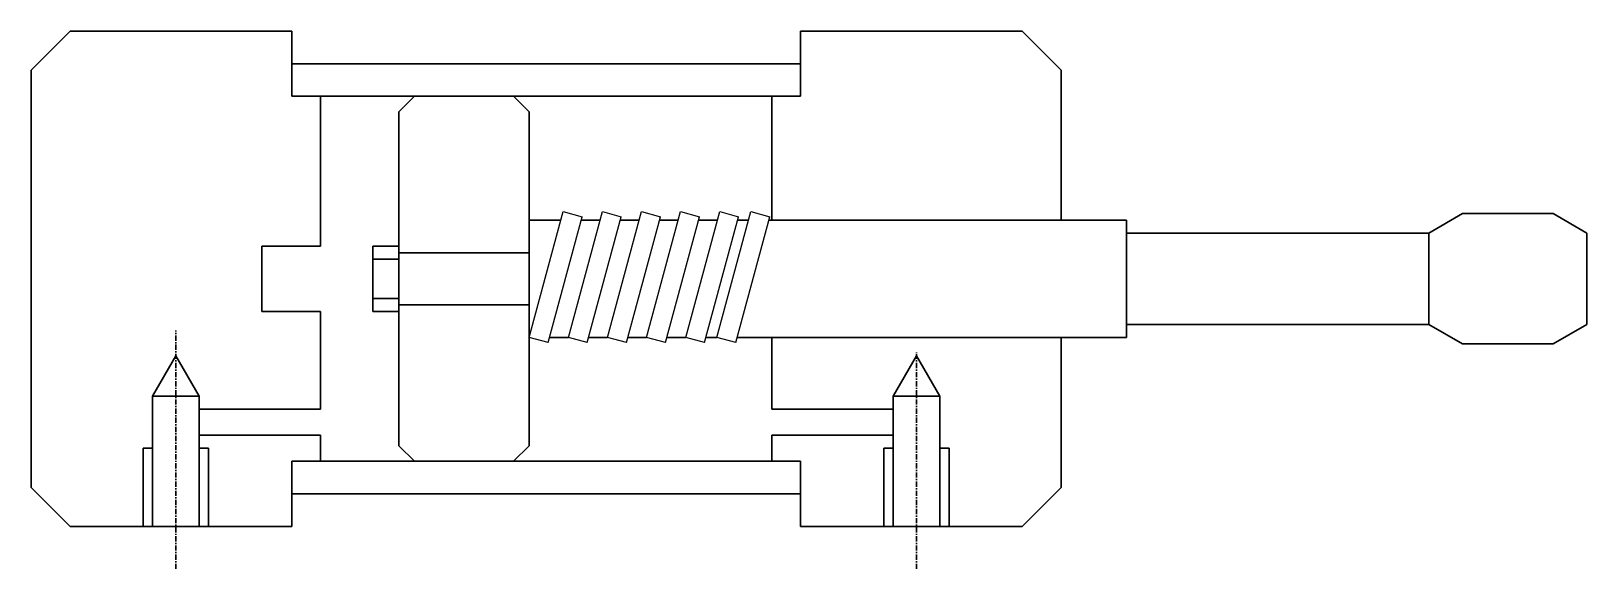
# Model space of a CAD drawing. Header units: millimetres. Extents: x 632 to 3125, y 1664 to 2098.
# Drawn here: x 1932 to 3125, y 1664 to 2076 of the extents above; entities that cross this region are included whole.
import ezdxf

# ---------------------------------------------------------------- set-up
doc = ezdxf.new("R2010")
doc.units = ezdxf.units.MM
doc.linetypes.add('CENTER', pattern=[7, 4, -1, 1, -1])

msp = doc.modelspace()

# ---------------------------------------------------------------- linework, layer by layer
at = {"lineweight": 30}
for p, q in [((1931.633, 2046.148), (1961.633, 2076.148)), ((1961.633, 2076.148), (2131.633, 2076.148)), ((2131.633, 2076.148), (2131.633, 2026.148)), ((2691.633, 2076.148), (2521.633, 2076.148)), ((2521.633, 2076.148), (2521.633, 2026.148)), ((2721.633, 2046.148), (2691.633, 2076.148)), ((1931.633, 2046.148), (1931.633, 1726.148)), ((2521.633, 2051.148), (2131.633, 2051.148)), ((2721.633, 2046.148), (2721.633, 1931.148)), ((2131.633, 2026.148), (2521.633, 2026.148)), ((2153.633, 2026.148), (2153.633, 1911.148)), ((2213.633, 2014.148), (2225.633, 2026.148)), ((2225.633, 2026.148), (2301.633, 2026.148)), ((2313.633, 2014.148), (2301.633, 2026.148)), ((2499.633, 2026.148), (2499.633, 1931.148)), ((2213.633, 2014.148), (2213.633, 1758.148)), ((2313.633, 2014.148), (2313.633, 1758.148)), ((3029.489, 1936.148), (3098.771, 1936.148)), ((2313.633, 1931.148), (2337.94, 1931.148)), ((2353.478, 1931.148), (2367.94, 1931.148)), ((2383.478, 1931.148), (2397.94, 1931.148)), ((2413.478, 1931.148), (2427.94, 1931.148)), ((2443.478, 1931.148), (2457.94, 1931.148)), ((2473.478, 1931.148), (2481.94, 1931.148)), ((2497.478, 1931.148), (2771.633, 1931.148)), ((2771.633, 1931.148), (2771.633, 1841.148)), ((2771.633, 1921.148), (3003.509, 1921.148)), ((3003.509, 1921.148), (3003.509, 1851.148)), ((2108.633, 1911.148), (2153.633, 1911.148)), ((2108.633, 1911.148), (2108.633, 1861.148)), ((2193.633, 1911.148), (2193.633, 1861.148)), ((2193.633, 1911.148), (2213.633, 1911.148)), ((2193.633, 1901.148), (2213.633, 1901.148)), ((2213.633, 1906.148), (2313.633, 1906.148)), ((2193.633, 1871.148), (2213.633, 1871.148)), ((2213.633, 1866.148), (2313.633, 1866.148)), ((2108.633, 1861.148), (2153.633, 1861.148)), ((2153.633, 1861.148), (2153.633, 1786.148)), ((2193.633, 1861.148), (2213.633, 1861.148)), ((2771.633, 1851.148), (3003.509, 1851.148)), ((2329.171, 1841.148), (2343.633, 1841.148)), ((2359.171, 1841.148), (2373.633, 1841.148)), ((2389.171, 1841.148), (2403.633, 1841.148)), ((2419.171, 1841.148), (2433.633, 1841.148)), ((2449.171, 1841.148), (2457.633, 1841.148)), ((2473.171, 1841.148), (2771.633, 1841.148)), ((2499.633, 1841.148), (2499.633, 1786.148)), ((2721.633, 1841.148), (2721.633, 1726.148)), ((2024.633, 1796.148), (2042.633, 1826.997)), ((2060.633, 1796.148), (2042.633, 1826.997)), ((2592.633, 1796.148), (2610.633, 1826.997)), ((2628.633, 1796.148), (2610.633, 1826.997)), ((3029.489, 1836.148), (3098.771, 1836.148)), ((2024.633, 1796.148), (2060.633, 1796.148)), ((2024.633, 1696.148), (2024.633, 1796.148)), ((2060.633, 1696.148), (2060.633, 1796.148)), ((2628.633, 1796.148), (2592.633, 1796.148)), ((2592.633, 1696.148), (2592.633, 1796.148)), ((2628.633, 1696.148), (2628.633, 1796.148)), ((2060.633, 1786.148), (2153.633, 1786.148)), ((2592.633, 1786.148), (2499.633, 1786.148)), ((2060.633, 1766.148), (2153.633, 1766.148)), ((2153.633, 1766.148), (2153.633, 1746.148)), ((2592.633, 1766.148), (2499.633, 1766.148)), ((2499.633, 1766.148), (2499.633, 1746.148)), ((2017.633, 1756.148), (2024.633, 1756.148)), ((2017.633, 1696.148), (2017.633, 1756.148)), ((2060.633, 1756.148), (2067.633, 1756.148)), ((2067.633, 1696.148), (2067.633, 1756.148)), ((2213.633, 1758.148), (2225.633, 1746.148)), ((2313.633, 1758.148), (2301.633, 1746.148)), ((2592.633, 1756.148), (2585.633, 1756.148)), ((2585.633, 1696.148), (2585.633, 1756.148)), ((2635.633, 1756.148), (2628.633, 1756.148)), ((2635.633, 1696.148), (2635.633, 1756.148)), ((2131.633, 1746.148), (2521.633, 1746.148)), ((2131.633, 1746.148), (2131.633, 1696.148)), ((2225.633, 1746.148), (2301.633, 1746.148)), ((2521.633, 1746.148), (2521.633, 1696.148)), ((1931.633, 1726.148), (1961.633, 1696.148)), ((2521.633, 1721.148), (2131.633, 1721.148)), ((2721.633, 1726.148), (2691.633, 1696.148)), ((1961.633, 1696.148), (2131.633, 1696.148)), ((2691.633, 1696.148), (2521.633, 1696.148))]:
    msp.add_line(p, q, dxfattribs=at)
for p, q in [((2131.633, 2051.148), (2131.633, 2026.148)), ((2313.633, 1841.148), (2339.707, 1937.689)), ((2328.114, 1837.237), (2354.188, 1933.778)), ((2339.707, 1937.689), (2354.188, 1933.778)), ((2343.633, 1841.148), (2369.707, 1937.689)), ((2358.114, 1837.237), (2384.188, 1933.778)), ((2369.707, 1937.689), (2384.188, 1933.778)), ((2373.633, 1841.148), (2399.707, 1937.689)), ((2388.114, 1837.237), (2414.188, 1933.778)), ((2399.707, 1937.689), (2414.188, 1933.778)), ((2403.633, 1841.148), (2429.707, 1937.689)), ((2418.114, 1837.237), (2444.188, 1933.778)), ((2429.707, 1937.689), (2444.188, 1933.778)), ((2433.633, 1841.148), (2459.707, 1937.689)), ((2448.114, 1837.237), (2474.188, 1933.778)), ((2457.633, 1841.148), (2483.707, 1937.689)), ((2459.707, 1937.689), (2474.188, 1933.778)), ((2472.114, 1837.237), (2498.188, 1933.778)), ((2483.707, 1937.689), (2498.188, 1933.778)), ((2328.114, 1837.237), (2313.633, 1841.148)), ((2358.114, 1837.237), (2343.633, 1841.148)), ((2388.114, 1837.237), (2373.633, 1841.148)), ((2418.114, 1837.237), (2403.633, 1841.148)), ((2448.114, 1837.237), (2433.633, 1841.148)), ((2472.114, 1837.237), (2457.633, 1841.148))]:
    msp.add_line(p, q)
at = {"color": 4, "linetype": 'CENTER', "lineweight": 30}
for p, q in [((2042.633, 1663.642), (2042.633, 1846.424)), ((2610.633, 1663.642), (2610.633, 1829.791))]:
    msp.add_line(p, q, dxfattribs=at)
at = {"lineweight": 30}
for points in [[(3029.489, 1836.148), (3003.509, 1851.148), (3003.509, 1921.148), (3029.489, 1936.148)], [(3098.771, 1936.148), (3124.752, 1921.148), (3124.752, 1851.148), (3098.771, 1836.148)]]:
    msp.add_lwpolyline(points, dxfattribs=at)

doc.saveas('drawing.dxf')
